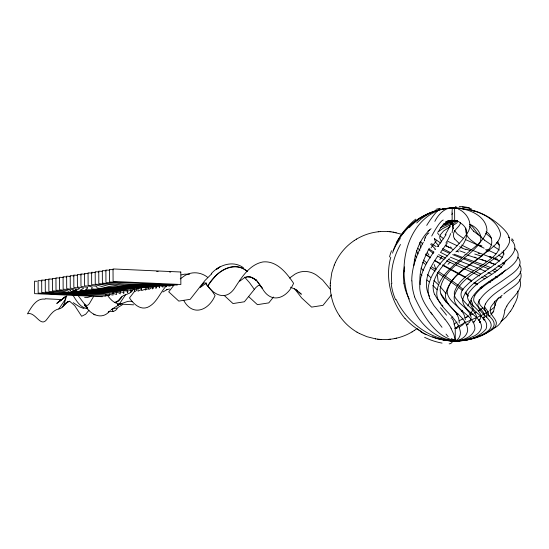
<?xml version="1.0" encoding="UTF-8"?>
<svg xmlns="http://www.w3.org/2000/svg" width="549" height="549" viewBox="0 0 549 549"><rect width="100%" height="100%" fill="white"/><g stroke="black" fill="none" stroke-linecap="round" stroke-linejoin="round"><path stroke-width="0.82" d="M339.68 315.998C333.6 307.152 330.285 296.453 330.251 285.72M330.299 283.195L331.802 272.627L334.348 264.879M480.91 315.956L480.444 318.276L479.112 320.321M411.757 280.896C411.709 267.15 417.027 254.118 423.334 242.15M330.251 285.837L330.299 283.078M465.758 228.116L465.847 231.829L466.629 234.656A13.238 7.007 31.6 0 0 470.891 240.064L476.34 244.044L484.115 248.217M495.184 305.628L494.58 301.284M442.796 225.117C448.869 224.177 454.97 217.452 460.412 222.983C472.696 230.203 464.948 245.568 455.869 251.909M465.284 319.738C464.667 308.723 451.614 304.668 447.867 295.129A12.119 11.454 -14.2 0 1 447.27 290.97C452.15 271.494 474.247 264.186 487.128 250.763C493.99 245.883 492.954 235.912 486.146 231.527M476.511 316.986L475.64 319.916L473.43 322.496M424.356 240.874L424.391 240.483M453.158 224.884L453.076 226.222A14.748 9.937 15 0 0 453.618 228.947M459.245 323.045C459.486 310.947 446.028 305.066 441.382 295.094A14.96 14.329 -1.1 0 1 440.161 289.124C443.517 269.36 464.543 260.473 476.765 246.638C485.632 239.295 478.728 227.451 469.8 224.363M471.138 318.797L469.697 322.037L466.396 324.953M404.393 266.883L403.405 275.749L403.879 283.222M433.463 283.538C435.453 273.58 442.666 265.805 449.35 258.6M506.35 259.931C498.966 274.177 480.553 278 470.726 290.387C460.508 300.914 477.836 306.356 480.794 314.941M392.604 253.137L392.81 252.231M452.067 232.803L452.774 228.178L452.554 221.144L453.399 220.451L455.052 220.835L452.012 222.757M448.629 303.412L448.341 304.448M393.036 251.325C399.37 231.596 416.856 215.997 436.729 210.59M390.799 257.152C384.801 278.151 391.094 301.964 404.977 318.509M450.962 224.637L452.17 218.818L452.095 212.271M464.976 321.398L462.958 324.706L459.142 327.266M495.356 303.618L493.654 310.919L491.101 314.694M488.342 315.702C489.626 312.045 485.844 309.368 484.376 306.472M504.833 310.048C503.927 317.562 501.072 325.283 493.441 328.391M335.315 262.669C339.467 253.686 346.179 245.918 354.421 240.448M66.834 295.89C64.35 300.138 64.954 308.071 58.846 308.936C53.335 309.972 50.22 315.119 46.988 319.182C40.509 328.487 35.472 311.139 27.45 313.829C31.279 307.584 36.22 297.812 45.011 299.157M334.259 265.092L335.405 262.463M393.015 251.168L395.994 245.211L400.324 238.438M458.703 325.015C458.847 327.115 452.836 329.091 456.411 328.247M471.598 298.388C478.543 286.42 491.87 280.34 502.651 272.407C510.083 267.727 525.05 257.351 514.543 248.189M485.364 304.05C490.175 295.458 499.377 290.696 506.981 284.917C512.711 280.299 525.235 273.793 519.738 264.913M429.284 248.237C423.972 258.305 419.518 269.353 419.91 280.93A40.406 39.748 -47.9 0 0 420.198 284.656M486.222 317.123C487.883 314.447 485.982 311.4 484.06 309.471M400.475 244.463C393.866 256.321 390.181 270.115 391.835 283.716M93.44 296.707L89.329 303.714L87.84 305.217L86.365 305.443L84.086 303.535L77.67 294.978M513.445 306.157C515.943 301.573 518.675 296.494 517.831 291.094M474.761 295.424C482.454 284.162 496.433 279.722 505.602 269.95M117.555 307.845C116.477 310.72 113.142 312.148 110.287 311.153M58.846 308.936L65.743 298.834M133.894 289.055L129.564 293.166L125.543 294.799L119.181 304.249M434.842 221.405C438.795 213.499 446.522 205.621 456.246 208.339M438.624 231.397C441.849 224.788 448.437 218.42 456.432 220.876C459.842 222.324 453.81 224.603 452.548 225.447M121.878 296.714L118.708 300.447L115.764 302.472C120.039 301.127 120.965 295.245 125.543 294.799M483.415 318.351C486.428 313.657 481.116 309.444 477.994 306.603M506.837 306.04C511.249 297.558 524.062 290.291 519.656 279.482M401.202 235.857L402.088 234.505M446.138 234.663L437.725 246.515M510.481 311.139L506.041 317.15L500.949 321.652M447.394 242.795L440.964 251.778M497.435 299.534L498.643 297.791M433.648 252.156C426.978 261.763 420.527 272.386 419.8 284.361C418.887 295.685 425.468 305.628 431.981 314.254M437.656 256.356C429.682 267.246 422.298 282.097 429.03 295.383M89.02 310.192L85.685 314.213L81.664 316.279L74.657 305.546L69.449 301.133M471.207 312.573L469.772 314.405M402.403 234.052L405.896 229.66L411.421 224.273M174.561 284.382L168.721 291.828L178.789 301.099L190.174 299.329L204.88 280.614L211.036 274.445M200.117 286.942L204.153 282.948A6.691 3.335 -89 0 1 205.573 283.092C213.19 295.046 226.236 302.108 235.466 286.901C242.136 276.524 249.953 264.433 262.978 261.935C276.826 260.501 286.667 273.031 293.578 283.284C287.353 298.073 271.275 304.853 262.182 288.17A90.544 78.033 81.1 0 0 257.351 281.397A73.847 63.643 81.1 0 0 256.047 279.798M255.848 279.606L262.182 288.17L259.855 285.542A6.691 3.349 -86 0 0 258.428 285.405L255.916 287.47L244.387 301.778L233.002 303.556L224.198 295.444M273.498 297.016L268.784 302.883L257.399 304.661L248.594 296.549M331.376 294.909L322.997 305.34L311.612 307.111L301.552 297.839L294.545 288.644M62.504 307.028L66.326 302.657L68.049 301.614M134.766 291.073L129.482 297.942C133.304 303.535 139.769 310.082 147.207 307.474C157.007 303.412 160.034 292.054 167.122 285.048M121.157 297.894L118.062 301.078L114.59 302.417M211.255 273.649C219.202 264.886 233.078 260.041 243.461 267.768M409.348 227.609C419.216 217.075 432.633 209.622 447.167 208.49M427.856 233.84L428.927 232.81M136.776 288.815L137.895 287.703M416.739 222.976C427.465 212.065 443.112 206.623 458.305 208.339M494.697 306.96L489.9 310.734M497.476 241.32C503.522 249.589 493.153 257.351 487.114 261.502C475.599 270.767 459.225 277.279 454.387 292.274A10.575 9.738 -27.1 0 0 455.512 298.032L459.904 303.199L465.525 308.257L466.046 307.859M484.513 319.237L483.992 319.703M455.979 340.668L455.368 341.073L453.996 334.842L450.99 328.192M455.869 328.137C454.49 328.975 454.181 319.593 452.067 318.688M437.8 232.069L442.83 228.528L451.525 224.253M467.981 316.169L466.629 317.315M411.469 224.136L419.354 218.358L427.685 214.062M454.044 324.171L457.022 322.03M239.707 281.184L244.504 277.698M456.192 327.863L458.607 326.113M483.051 307.66L480.567 309.547M490.113 315.586L488.967 316.471M493.764 311.654L490.998 313.678M503.378 250.564C505.313 258.099 496.694 262.724 491.787 266.684C483.093 272.894 473.554 278.151 466.053 285.878C451.189 299.171 473.581 305.175 476.505 316.45M454.414 208.407C467.137 207.632 486.599 215.524 486.949 230.553C483.978 242.363 471.728 248.477 463.644 256.445C452.602 266.512 437.718 277.005 436.736 293.276A18.378 17.616 -2 0 0 438.226 299.878C443.839 311.242 457.07 317.747 460.117 330.56C461.599 335.281 457.612 342.754 452.129 340.648M502.177 295.225L495.136 301.25L491.183 306.39A7.501 4.543 -51.6 0 0 490.195 309.711C489.825 315.009 495.623 317.898 496.406 322.853C496.42 328.494 490.017 331.04 485.851 333.38M162.909 291.979L167.438 289.385L166.457 289.68L169.572 289.028M503.824 293.976C509.939 288.15 525.091 282.234 520.198 271.734M110.322 310.755L108.187 312.333L109.553 311.304C101.009 321.055 89.082 313.63 84.278 304.208M180.237 278.899L185.034 275.454A25.913 22.337 81.1 0 1 206.451 276.422L207.694 277.417M211.42 274.164L211.804 273.889M200.316 287.388L206.479 282.948M289.556 278.062L295.039 274.123A25.913 22.337 81.1 0 1 316.457 275.09L322.675 280.086L330.532 289.577M450.997 318.214L452.836 316.945M218.468 267.885L216.292 269.442L219.408 267.253M480.251 321.529L479.572 322.002M112.38 308.929L120.746 303.645M122.235 304.832L118.008 307.433M414.214 330.553L416.561 328.913M484.966 319.456L483.992 320.122M462.622 310.631L461.332 311.523M427.904 231.102L429.798 229.846M68.035 301.669L63.231 305.841L66.326 302.657L69.792 301.319M217.843 268.337L220.046 266.821M480.231 309.773L478.433 310.919M356.445 239.172C363.143 235.144 370.719 232.57 378.501 231.747M380.807 339.454C391.718 340.202 402.836 337.484 412.189 331.829M65.269 296.927L56.856 303.35L65.269 296.927L58.153 302.032L60.994 300.33M354.222 240.579L356.63 239.055M412.004 331.946L414.413 330.423M457.921 313.719L456.535 314.584M64.315 297.469L63.197 298.162L66.381 296.302M488.452 311.647L484.431 313.884M459.142 325.79L464.77 322.826M480.649 322.016L479.847 322.469M476.498 312.038L474.453 313.15M459.108 320.815L463.095 318.736M450.454 226.565L443.654 230.923L440.422 234.752A11.248 7.844 -6 0 0 439.886 238.486L441.712 241.999M491.479 329.482L491.986 329.208M452.616 213.746L451.676 214.247M487.238 315.908L485.975 316.567M484.609 319.141L483.765 319.58M473.176 313.808L470.116 315.325M483.998 314.103L481.301 315.428M440.339 227.739L451.518 222.963M480.478 322.091L479.593 322.517M484.657 317.233L482.825 318.111M114.686 308.264L111.159 309.588M464.811 317.892L468.784 315.97M452.047 224.006C458.532 221.748 456.006 219.257 449.123 220.78M480.842 315.648L477.506 317.171M484.746 333.902L485.302 333.641M465.621 322.428L471.159 319.95M119.806 304.057L117.637 304.915L118.845 304.51M483.607 334.423L484.184 334.163M477.026 317.384L471.639 319.738M479.95 319.422L478.467 320.067M482.441 334.931L483.031 334.677M468.228 324.37L467.336 324.747M474.473 321.762L472.984 322.387M145.183 290.044L148.312 288.596L148.841 287.669L145.609 287.065L138.698 287.189L93.433 290.366L80.161 290.613L79.934 290.311L83.002 288.801L83.592 287.971L77.416 286.976L77.347 274.493L81.266 274.802M481.844 335.185L478.152 336.64M428.392 213.767L429.112 213.472M115.565 308.483L116.82 307.996M91.065 296.357L87.161 297.606L84.615 297.489M429.84 213.19L430.581 212.909M476.889 337.093L477.52 336.866M431.329 212.641L432.09 212.374M476.251 337.319L474.96 337.759M432.859 212.113L433.641 211.859M443.613 223.779L454.901 220.568L457.139 220.478L451.01 221.268M474.315 337.964L469.086 339.467M434.437 211.612L435.233 211.372M453.961 208.339C470.562 207.618 496.818 215.537 500.613 234.19C499.453 244.401 488.734 249.72 481.83 255.813C468.51 267.13 448.375 276.524 445.472 295.54A14.871 14.048 -15.8 0 0 446.22 299.905C450.839 311.66 466.918 316.649 467.679 330.224C466.719 338.699 456.336 342.363 448.89 340.627M465.751 339.776L466.3 339.625M436.05 211.139L436.867 210.912M459.41 340.682L453.371 340.812M118.076 304.709L117.699 304.798L120.615 304.256M464.68 340.057C439.447 345.204 423.396 316.018 414.522 296.879M181.108 274.953L184.491 274.157L189.57 274.232M456.878 328.041L454.771 328.22M468.427 339.625C459.966 341.725 451.065 341.039 442.569 339.543M394.292 338.644L396.666 338.143M454.764 207.927L455.135 207.899M445.912 221.947L457.228 220.554M246.631 276.984L245.65 277.183L248.766 276.813L247.784 276.717L250.461 276.964L249.479 276.874L253.315 278.226L251.346 277.163L256.177 280.457L254.201 278.618L255.903 280.203M441.691 209.464L443.434 209.155M452.218 208.538L452.87 208.428M445.87 221.631L446.591 221.508M453.488 208.325L460.323 208.153M447.325 221.391L456.892 220.602M447.044 221.233L457.029 220.664M447.215 221.069L447.922 220.986M452.307 208.38L461.112 208.318M448.636 220.911L456.96 220.725M380.155 231.596L387.834 231.548M388.301 339.419L390.408 339.227M378.227 231.774L380.333 231.582M451.916 208.325L459.877 208.352M456.658 328.281L455.238 328.371L455.299 340.854L456.727 341.073M448.965 208.339L457.084 208.332M135.308 286.647L99.554 288.342L97.022 287.964L96.809 286.804L95.711 286.153L88.121 285.308L88.053 272.832L92.225 273.107M86.303 291.478C104.742 291.114 123.395 287.141 141.704 288.774L141.175 289.707L138.046 291.155L138.032 287.827M138.025 286.743L147.901 286.386L153.446 286.949L153.864 287.731L152.32 288.932L152.306 286.441M84.519 291.848L71.782 292.034L71.356 291.752L73.333 290.352L73.36 289.591L66.71 288.644L66.649 276.161L70.649 276.463M121.391 304.16L133.613 304.819M80.504 292.322C97.763 292.363 115.496 288.163 132.481 290.627L130.916 292.267L130.902 289.769M456.789 328.316L455.238 328.371L456.391 328.549M78.884 292.672L69.298 292.651L68.481 292.411L68.275 291.245L67.17 290.599L59.58 289.755L59.512 277.272L63.684 277.554M45.258 298.738L61.488 299.569M456.795 328.357L455.238 328.371L456.535 328.48M457.077 340.881C469.814 340.353 484.108 337.223 493.112 327.575C497.826 319.518 485.076 315.401 484.527 308.126M77.608 275.365L73.786 275.049L73.847 287.532L77.677 287.848L79.55 288.575L74.273 291.416L88.08 291.107L136.365 287.539L143.522 287.388L146.535 288.026L145.533 289.028L141.615 290.599L141.594 286.441M456.679 328.391L455.238 328.371L456.439 328.426M156.678 271.439L158.126 271.474M448.835 220.767A54.077 41.202 83.8 0 1 454.675 220.629L456.981 220.822M37.003 281.273L34.539 281.163L34.608 293.646L102.375 296.714M113.396 269.683L109.457 269.497L109.525 281.98L116.285 282.31A96.109 8.379 -0.3 0 1 121.562 282.618L177.293 285.048M42.047 280.793L38.107 280.608L38.176 293.091L44.936 293.42A96.109 8.379 -0.3 0 1 50.213 293.729L105.943 296.158L105.93 294.49M109.766 270.245L105.888 270.053L105.957 282.536L112.531 282.886A47.688 4.159 -0.3 0 1 117.349 283.243C136.049 285.947 155.044 282.749 173.724 285.604M45.553 280.244L41.676 280.052L41.738 292.535L48.312 292.885A47.688 4.159 -0.3 0 1 53.129 293.241C71.83 295.945 90.832 292.747 109.512 295.602L109.498 293.935M106.135 270.808L102.32 270.609L102.388 283.092L124.403 285.151L156.788 284.718A12.304 1.071 -0.3 0 1 161.873 284.89L170.156 286.159L170.149 284.492M49.053 279.695L45.244 279.496L45.306 291.979L67.321 294.038L99.712 293.605A12.304 1.071 -0.3 0 1 104.79 293.784L113.073 295.046L113.067 292.548M102.498 271.371L98.758 271.165L98.82 283.648L106.54 284.183L118.488 285.954L156.403 285.075L162.662 285.514L166.587 286.715L166.58 285.048M52.553 279.146L48.813 278.94L48.875 291.423L57.878 292.116L67.431 293.694L106.458 292.85L112.717 293.296L116.642 294.49L116.628 291.993M169.511 271.961L170.732 272.043M95.238 272.496L91.621 272.277L91.683 284.753C99.342 284.101 105.133 289.515 112.936 287.47C128.356 287.738 144.305 283.84 159.423 286.866L159.457 287.827L159.443 285.329M59.56 278.055L55.943 277.828L56.012 290.311C63.663 289.659 69.455 295.074 77.265 293.022C92.678 293.317 108.627 289.398 123.745 292.425L123.779 293.379L123.765 290.05M389.44 231.678L390.991 231.843M453.522 340.764C428.776 338.932 406.555 321.693 396.186 299.521M377.643 339.152L379.194 339.323M387.642 231.534L389.721 231.699M378.92 339.296L380.992 339.467M84.917 274.239L80.916 273.937L80.984 286.42L87.627 287.367L87.607 288.136L85.63 289.529L86.056 289.817L98.786 289.625L141.031 286.832L147.702 286.743L151.147 287.305L151.085 288.163L148.752 289.488L148.738 286.159M74.129 275.914L70.217 275.605L70.279 288.088L76.455 289.083L75.865 289.913L72.797 291.423L73.031 291.725L87.085 291.704L129.269 288.966L136.873 289.529L136.818 290.387L134.484 291.711L134.464 288.383M421.824 332.131C441.245 343.523 467.872 344.566 486.888 331.829C499.391 322.654 480.855 315.064 478.138 306.925A9.079 6.945 -48.3 0 1 478.68 301.765C484.067 291.347 495.479 286.043 504.517 279.276C510.927 274.459 525.496 266.649 518.002 257.138M393.022 232.138L401.552 234.245M375.612 338.863L366.862 336.681L359.307 333.435M87.504 308.675C80.394 307.845 76.407 300.742 72.983 295.252M390.792 231.815L393.283 232.172M375.351 338.822L377.842 339.186M462.141 208.627L463.857 208.915M396.248 232.755L393.736 232.254M469.251 209.45C480.265 211.797 490.456 217.28 498.945 224.61C503.817 229.139 510.378 234.553 509.541 241.951C506.432 252.053 495.74 257.069 487.924 263.197C475.558 272.64 458.889 280.45 454.256 296.391A12.915 11.879 -29.8 0 0 455.293 302.815C460.083 312.614 475.07 316.869 474.892 329.064C470.925 340.86 454.654 342.144 444.319 340.085M455.526 208.325L452.301 208.229L452.067 212.01M455.677 207.996L456.892 208.387M465.854 209.368L466.231 209.464M443.784 339.948L442.247 339.502M84.018 308.586L79.509 306.809L73.182 302.629M437.141 338.548C452.994 342.528 474.562 342.61 486.037 329.05C489.969 318.393 474.83 314.289 471.296 306.116A10.479 8.674 -45.4 0 1 471.612 298.388M471.715 210.384L472.497 210.638M132.453 301.772C128.864 300.083 125.337 302.52 121.926 303.439C115.805 305.23 110.692 299.932 107.535 295.376M478.254 253.261L479.648 253.713M489.262 256.822L491.918 257.694M487.073 261.564L467.158 255.017M494.512 258.565L495.774 258.998M469.985 250.502L465.977 249.102M474.604 257.104L475.942 257.563M436.537 338.349L432.653 336.812M481.24 259.396L483.834 260.308M464.976 254.262L466.06 254.64M489.111 262.264L495.63 264.7M464.42 258.099L483.504 264.817M485.117 260.761L486.393 261.214M473.265 210.898L474.02 211.173M447.799 340.311L447.147 340.064M488.891 262.12L494.855 264.364M462.285 257.33L454.167 254.201M484.486 265.181L490.943 267.713M462.114 247.674L459.637 246.721M440.847 338.994L441.3 339.165M463.617 258.963L481.782 266.045M491.993 257.838L472.209 250.234M459.987 261.104L477.671 268.015M461.153 258.003L452.699 254.606M481.665 246.817L465.614 239.625M458.985 260.713L450.317 257.152M458.751 251.95L456.816 251.168M493.654 258.497L499.624 261.125M482.935 266.512L488.486 268.811M479.503 268.763L485.57 271.364M457.248 245.76L447.867 241.361M471.351 249.87L461.647 245.06M449.24 253.13L442.762 250.159M290.442 287.189L295.122 289.248L301.339 294.243L298.828 291.931M457.578 263.52L473.663 270.726M456.198 265.188L472.614 272.579M498.087 265.737L501.662 267.459M456.487 263.033L448.897 259.588M492.659 270.636L495.617 271.988M454.428 264.392L446.605 260.789M449.418 247.537L445.246 245.554M450.461 252.609L442.672 248.573M494.244 269.14L497.229 270.561M447.62 255.951L440.408 252.293M475.702 271.666L480.622 273.985M453.193 249.582L445.301 245.19M486.929 249.562L495.912 253.803M487.965 272.462L491.657 274.267M473.423 272.956L479.551 275.941M445.713 258.105L438.63 254.612M444.107 259.574L437.23 255.909M484.348 275.824L487.004 277.183M458.367 209.052C466.993 212.813 473.458 223.635 467.741 232.46C455.828 251.421 432.338 263.671 428.254 287.209A24.142 23.346 10.1 0 0 429.798 298.546M500.16 274.219L501.004 274.658M498.41 255.065L502.719 257.577M450.077 268.804L442.741 264.858M450.997 269.291L465.264 276.929M450.99 269.875L465.36 277.602M450.242 269.477L442.837 265.462M481.672 277.046L484.959 278.858M339.543 315.805C344.099 322.538 350.193 328.22 357.227 332.289M357.015 332.172L359.506 333.545M440.03 263.362L434.753 260.363M467.769 278.322L471.763 280.614M466.677 278.35L471.632 281.287M440.675 264.241L434.499 260.569M93.673 314.186L94.963 314.927M433.998 252.101L429.057 249.068M491.911 279.866L492.679 280.313M436.167 246.645L431.507 243.619M440.655 243.063L434.341 238.568M495.534 276.408L497.243 277.471M502.678 262.758L504.703 264.076M463.191 238.239L457.427 234.046L454.311 230.333M481.295 236.983L473.547 231.225M474.775 282.412L477.603 284.197M430.567 257.845L425.907 254.818M493.036 245.931L499.425 250.063M491.485 244.95L484.609 240.229M501.614 273.018L502.664 273.718M473.897 282.728L476.985 284.849M489.022 281.349L490.566 282.399M444.711 275.715L458.367 285.336M444.127 275.33L438.287 271.405M443.75 276.95L437.306 272.64M444.457 277.417L456.871 286.098M435.144 271.179L430.155 267.74M443.777 238.89L440.03 235.933M433.319 253.446L428.289 249.328M435.968 269.813L432.008 266.992M247.187 271.398C236.509 261.708 221.624 268.152 214.021 277.897A73.847 63.643 81.1 0 0 212.113 280.141A90.544 78.033 81.1 0 0 207.975 285.727C215.332 272.167 233.586 259.862 247.304 271.405M481.487 286.811L482.674 287.669M430.196 257.701L425.599 254.002M459.328 243.55L454.668 239.014M455.025 208.339L454.606 208.153L454.675 220.629M469.889 224.342L472.627 226.936L477.884 233.949M425.345 264.261L422.723 262.257M435.371 249.02L430.601 244.133M458.031 286.976L462.292 290.428M501.923 251.916L504.236 254.05M459.245 286.043L463.164 289.474M451.408 338.568C458.25 343.53 467.872 338.774 474.789 335.693C478.666 333.559 482.66 329.311 481.219 324.528C477.856 314.323 463.274 311.352 462.587 299.932C466.657 283.565 485.028 276.627 497.209 267.034C505.615 261.647 522.332 250.57 511.14 239.762M426.751 262.93L423.471 260.068M491.643 238.287L485.762 233.263M480.094 287.257L481.631 288.602M438.685 245.732L435.474 242.116L434.376 238.595M496.639 242.528L499.377 245.053M419.93 250.269L417.748 248.237M86.275 306.651L86.797 307.117M416.725 257.227L415.119 255.724M430.636 277.465L427.342 274.404M429.009 281.843L427.019 280.011M296.309 289.611L297.565 290.771M433.888 280.457L438.473 284.807M420.946 274.383L421.955 275.33M508.463 237.072L509.273 237.847M465.525 308.257L469.656 313.012L471.214 317.418M432.838 285.432L437.21 289.783M465.065 292.94L468.153 296.192M477.28 305.917L473.931 301.346A7.748 5.785 -48.6 0 1 474.878 295.472M422.62 244.003L420.328 241.478M423.327 270.499L421.049 268.125M439.873 286.214L446.008 293.543M84.422 304.613L87.799 308.113M205.429 283.291L211.681 290.599L215.091 295.506C208.867 310.295 192.788 317.068 183.695 300.392M483.861 309.252L480.169 305.004L478.989 302.06A6.801 4.639 -50.4 0 1 479.373 299.349M244.607 277.142L249.507 282.639L254.331 289.392M438.644 234.471L439.07 234.958M441.938 304.887L442.906 306.054M465.669 292.109L468.297 295.897M440.984 303.734L437.093 298.608L434.808 294.593M440.957 293.955L444.422 298.731L446.337 302.506M444.875 319.209L433.923 305.594L429.826 298.532M438.253 233.984L437.58 233.009M425.29 237.593L425.647 238.088M427.424 252.863L428.954 255.004M418.112 253.954L416.416 250.715M415.298 260.912L414.31 259.306M111.818 309.211L113.06 311.393M409.026 298.416L409.362 299.02M470.967 300.097L472.36 303.082L473.018 306.651M408.703 297.819L407.241 294.813M429.318 295.973L429.62 296.57M420.829 247.86L419.793 243.056A16.614 10.054 -28.8 0 1 419.848 242.274M434.135 264.467L435.947 269.429M460.584 222.599C459.733 227.334 453.364 229.626 453.433 234.938A12.085 8.111 15.8 0 0 454.696 239.007M404.256 270.417L404.393 271.144M437.292 274.658L438.308 282.515M163.012 285.604L163.026 287.271L162.195 286.434L160.356 285.878L154.276 285.405L112.572 286.756L108.949 286.516L102.656 284.773A20.697 1.805 -0.3 0 0 97.605 284.327L95.252 284.204L95.19 271.721L97.537 271.844A20.697 1.805 -0.3 0 1 98.895 271.933M155.882 286.715L155.889 288.383L156.643 287.299L155.751 286.592L147.956 286.07L94.833 289.172L91.518 288.898L92.218 287.23L90.009 286.338A13.773 1.201 -0.3 0 0 84.553 285.864L84.484 273.381A13.773 1.201 -0.3 0 1 88.012 273.615M127.334 290.325L127.347 292.823L128.102 291.745L127.21 291.039L121.487 290.503L80.957 292.59L70.54 292.343L69.908 291.91L70.649 290.325L68.604 289.673A13.773 1.201 -0.3 0 0 63.149 289.199L63.08 276.717A13.773 1.201 -0.3 0 1 66.607 276.95M120.197 291.437L120.21 293.935L119.387 293.104L117.548 292.542L111.468 292.068L68.625 293.392L59.841 291.444A20.697 1.805 -0.3 0 0 54.79 290.991L52.443 290.867L52.375 278.384L54.728 278.508A20.697 1.805 -0.3 0 1 56.08 278.597M75.783 289.906L75.789 291.567M413.802 265.737A54.077 41.202 83.8 0 1 431.082 228.672M407.283 294.792A40.406 36.44 72.4 0 1 403.92 283.215M455.299 340.86A66.607 50.755 83.8 0 1 403.995 271.028A66.607 50.755 83.8 0 1 454.606 208.146M395.609 299.788A49.815 45.636 72.9 0 1 391.231 283.764M396.598 242.329A54.001 34.093 -61.1 0 1 415.696 219.161M450.777 208.002A31.458 12.517 -4.9 0 1 454.716 207.838M455.121 208.421A31.458 2.237 28.6 0 1 454.785 207.934M442.062 343.104A60.644 55.641 22.7 0 1 424.617 337.326M425.969 334.636A54.783 42.005 21.1 0 1 421.056 332.063M421.406 331.582A53.013 38.176 22.1 0 1 405.059 318.468M389.509 256.946A64.761 56.677 -11.5 0 1 391.526 250.769M399.459 238.232A38.814 16.841 -49.4 0 1 408.964 226.888M421.858 332.111A42.788 26.146 7.4 0 1 416.76 328.426M435.961 209.341A46.857 30.991 -1.2 0 1 440.236 208.297M445.129 208.647A36.55 17.383 -4.8 0 1 446.975 208.407M443.427 224.493A20.272 1.908 -15.1 0 1 446.817 223.669M469.567 301.717A10.575 9.1 -9.5 0 1 467.769 305.903M472.984 308.03A12.915 11.172 -7.7 0 1 471.262 312.601M424.322 240.496A14.494 9.23 -24.2 0 1 427.698 233.778M456.651 327.581A31.163 0.762 -35 0 1 456.253 327.815M435.316 249.644A35.122 18.947 10 0 1 434.767 249.219M513.672 305.951A9.079 0.824 -59.8 0 1 510.309 311.626M438.541 246.597A50.261 19.908 17.1 0 1 437.697 246.13M495.459 303.542A6.801 1.894 -58.6 0 1 497.497 299.617M504.895 310.007A8.187 2.388 -58.8 0 1 506.864 306.061M451.415 247.475A51.908 15.434 19.4 0 1 450.358 247.016M484.541 308.119A8.187 5.662 -50.3 0 1 485.385 304.057M481.905 245.945A51.908 4.66 22.6 0 1 479.998 245.197M488.782 251.174A35.122 4.632 29 0 1 485.645 249.72M473.698 231.163A16.045 8.455 31.3 0 1 469.896 226.325M484.65 240.105A14.494 4.234 39.4 0 1 478.145 234.011M511.908 238.733A38.54 9.34 27.2 0 1 513.452 240.634M462.333 207.09A21.953 9.951 4 0 1 471.454 208.943M459.259 206.534A24.657 11.117 13.1 0 1 469.608 207.845M447.977 264.316A52.8 1.53 -45 0 1 450.056 262.25M434.664 294.655A19.936 19.27 -2.1 0 1 433.504 283.545M440.545 307.742A35.479 6.272 45.7 0 1 446.515 315.153M444.999 319.25A42.788 11.316 42.5 0 1 451.106 328.261M455.368 206.774A46.857 7.11 46.3 0 1 456.13 206.602M454.846 207.714A36.55 2.992 33.5 0 1 455.183 207.659M450.633 233.565A31.952 12.524 -45.9 0 1 445.898 243.022M439.783 259.698A52.58 8.805 -55.5 0 1 442.11 256.438M452.534 341.444A60.644 13.691 71.4 0 1 449.157 343.839M448.183 336.661A54.783 4.33 57.1 0 1 446.028 334.087M442 327.307A53.013 1.585 54.2 0 1 431.006 312.621M430.979 247.963A64.761 19.86 -56.9 0 1 436.325 240.833M450.098 225.049A38.814 15.722 -43.8 0 1 445.081 234.835M431.74 236.008A43.845 6.005 -67.1 0 1 443.249 220.019M414.667 296.824A49.815 48.82 -56.6 0 1 411.963 280.889M426.703 225.385A54.001 9.319 -65.1 0 1 439.921 208.915M465.133 252.814A42.561 8.468 20.1 0 1 459.788 250.838M465.881 249.534A52.752 12.243 20.1 0 1 461.874 248.059M481.871 256.287A57.487 7.556 19.8 0 1 474.782 254.036M489.797 256.534A61.001 1.53 18.4 0 1 497.916 259.375M500.002 298.114A42.156 4.275 -40.9 0 1 501.436 296.995M119.86 304.359L117.678 304.819L119.86 304.359M180.793 272.009L113.025 268.941L113.094 281.424L180.861 284.492L180.793 272.009M87.092 307.365L84.615 305.422L87.023 307.337"/></g></svg>
